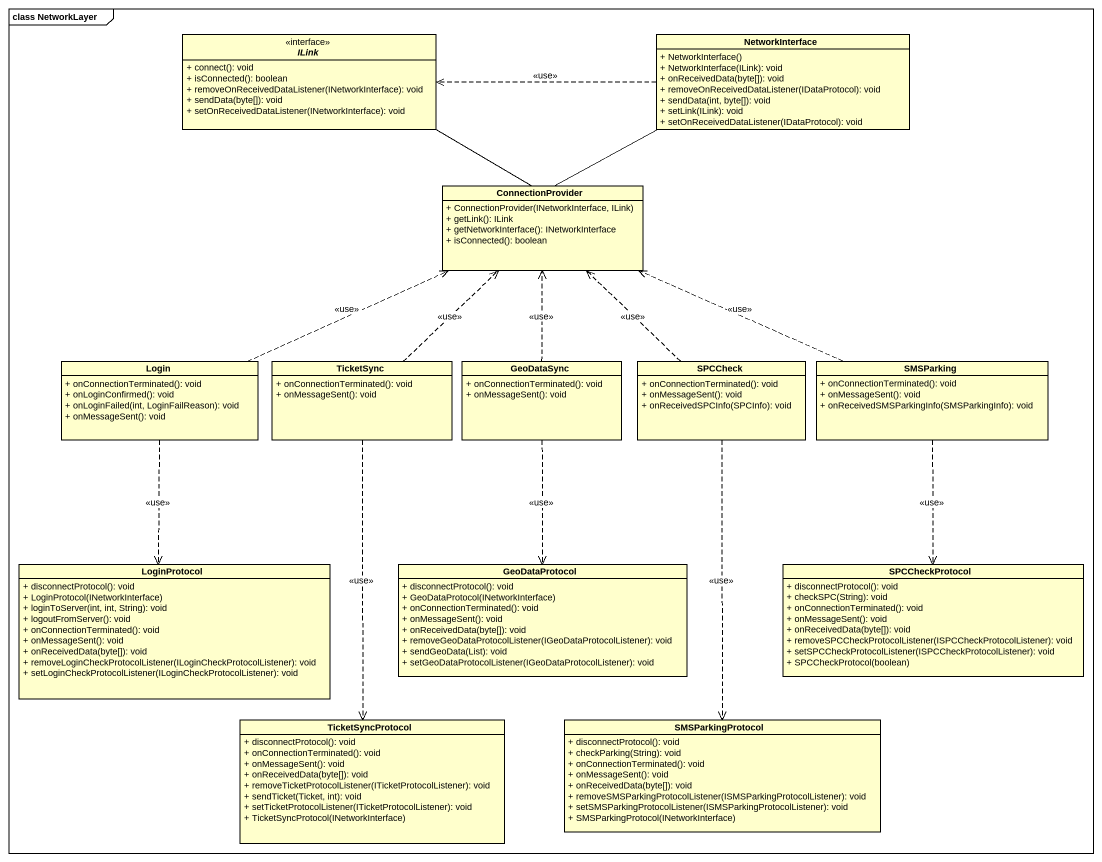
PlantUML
@startuml
mainframe class NetworkLayer
hide circle
hide empty members
skinparam classAttributeIconSize 0
interface ILink <<interface>> {
  + connect(): void
  + isConnected(): boolean
  + removeOnReceivedDataListener(INetworkInterface): void
  + sendData(byte[]): void
  + setOnReceivedDataListener(INetworkInterface): void
}
class NetworkInterface {
  + NetworkInterface()
  + NetworkInterface(ILink): void
  + onReceivedData(byte[]): void
  + removeOnReceivedDataListener(IDataProtocol): void
  + sendData(int, byte[]): void
  + setLink(ILink): void
  + setOnReceivedDataListener(IDataProtocol): void
}
class ConnectionProvider {
  + ConnectionProvider(INetworkInterface, ILink)
  + getLink(): ILink
  + getNetworkInterface(): INetworkInterface
  + isConnected(): boolean
}
class Login {
  + onConnectionTerminated(): void
  + onLoginConfirmed(): void
  + onLoginFailed(int, LoginFailReason): void
  + onMessageSent(): void
}
class TicketSync {
  + onConnectionTerminated(): void
  + onMessageSent(): void
}
class GeoDataSync {
  + onConnectionTerminated(): void
  + onMessageSent(): void
}
class SPCCheck {
  + onConnectionTerminated(): void
  + onMessageSent(): void
  + onReceivedSPCInfo(SPCInfo): void
}
class SMSParking {
  + onConnectionTerminated(): void
  + onMessageSent(): void
  + onReceivedSMSParkingInfo(SMSParkingInfo): void
}
class LoginProtocol {
  + disconnectProtocol(): void
  + LoginProtocol(INetworkInterface)
  + loginToServer(int, int, String): void
  + logoutFromServer(): void
  + onConnectionTerminated(): void
  + onMessageSent(): void
  + onReceivedData(byte[]): void
  + removeLoginCheckProtocolListener(ILoginCheckProtocolListener): void
  + setLoginCheckProtocolListener(ILoginCheckProtocolListener): void
}
class GeoDataProtocol {
  + disconnectProtocol(): void
  + GeoDataProtocol(INetworkInterface)
  + onConnectionTerminated(): void
  + onMessageSent(): void
  + onReceivedData(byte[]): void
  + removeGeoDataProtocolListener(IGeoDataProtocolListener): void
  + sendGeoData(List): void
  + setGeoDataProtocolListener(IGeoDataProtocolListener): void
}
class SPCCheckProtocol {
  + disconnectProtocol(): void
  + checkSPC(String): void
  + onConnectionTerminated(): void
  + onMessageSent(): void
  + onReceivedData(byte[]): void
  + removeSPCCheckProtocolListener(ISPCCheckProtocolListener): void
  + setSPCCheckProtocolListener(ISPCCheckProtocolListener): void
  + SPCCheckProtocol(boolean)
}
class TicketSyncProtocol {
  + disconnectProtocol(): void
  + onConnectionTerminated(): void
  + onMessageSent(): void
  + onReceivedData(byte[]): void
  + removeTicketProtocolListener(ITicketProtocolListener): void
  + sendTicket(Ticket, int): void
  + setTicketProtocolListener(ITicketProtocolListener): void
  + TicketSyncProtocol(INetworkInterface)
}
class SMSParkingProtocol {
  + disconnectProtocol(): void
  + checkParking(String): void
  + onConnectionTerminated(): void
  + onMessageSent(): void
  + onReceivedData(byte[]): void
  + removeSMSParkingProtocolListener(ISMSParkingProtocolListener): void
  + setSMSParkingProtocolListener(ISMSParkingProtocolListener): void
  + SMSParkingProtocol(INetworkInterface)
}
NetworkInterface .left.> ILink : <<use>>
ConnectionProvider -up- ILink
ConnectionProvider -up- NetworkInterface
Login .right.> ConnectionProvider : <<use>>
Login ..> LoginProtocol : <<use>>
TicketSync .up.> ConnectionProvider : <<use>>
TicketSync ..> TicketSyncProtocol : <<use>>
GeoDataSync .up.> ConnectionProvider : <<use>>
GeoDataSync ..> GeoDataProtocol : <<use>>
SPCCheck .up.> ConnectionProvider : <<use>>
SPCCheck ..> SMSParkingProtocol : <<use>>
SMSParking .left.> ConnectionProvider : <<use>>
SMSParking ..> SPCCheckProtocol : <<use>>
@enduml
